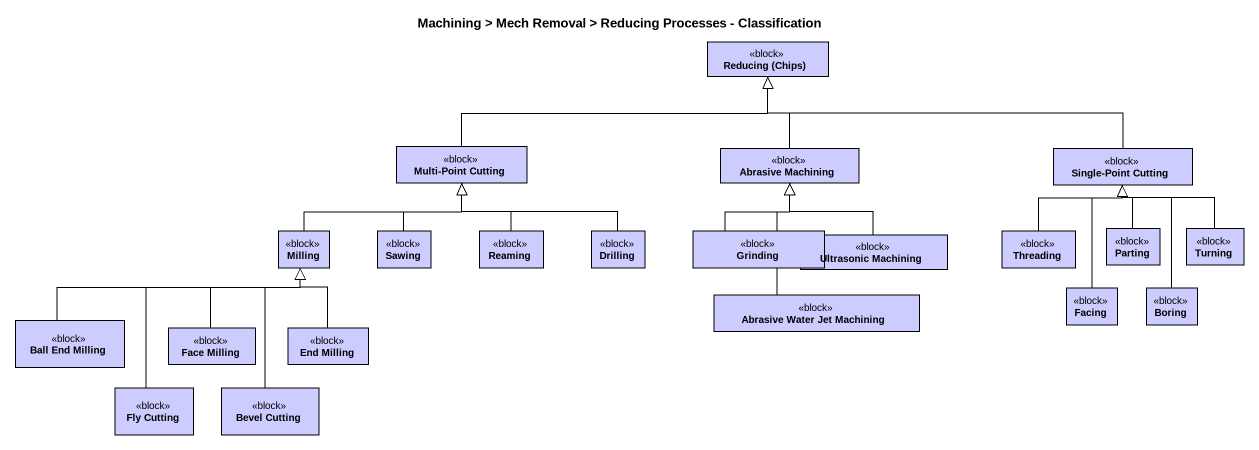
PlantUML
@startuml
title Machining > Mech Removal > Reducing Processes - Classification
hide circle
hide empty members
class "Reducing (Chips)" as Reducing_Chips <<block>> #CCCCFF
class "Multi-Point Cutting" as Multi_Point_Cutting <<block>> #CCCCFF
class "Abrasive Machining" as Abrasive_Machining <<block>> #CCCCFF
class "Single-Point Cutting" as Single_Point_Cutting <<block>> #CCCCFF
class Milling <<block>> #CCCCFF
class Sawing <<block>> #CCCCFF
class Reaming <<block>> #CCCCFF
class Drilling <<block>> #CCCCFF
class Grinding <<block>> #CCCCFF
class "Ultrasonic Machining" as Ultrasonic_Machining <<block>> #CCCCFF
class Threading <<block>> #CCCCFF
class Parting <<block>> #CCCCFF
class Turning <<block>> #CCCCFF
class Facing <<block>> #CCCCFF
class Boring <<block>> #CCCCFF
class "Ball End Milling" as Ball_End_Milling <<block>> #CCCCFF
class "Face Milling" as Face_Milling <<block>> #CCCCFF
class "End Milling" as End_Milling <<block>> #CCCCFF
class "Abrasive Water Jet Machining" as Abrasive_Water_Jet_Machining <<block>> #CCCCFF
class "Fly Cutting" as Fly_Cutting <<block>> #CCCCFF
class "Bevel Cutting" as Bevel_Cutting <<block>> #CCCCFF
Multi_Point_Cutting -right-|> Reducing_Chips
Abrasive_Machining -up-|> Reducing_Chips
Single_Point_Cutting -left-|> Reducing_Chips
Milling -right-|> Multi_Point_Cutting
Sawing -up-|> Multi_Point_Cutting
Reaming -up-|> Multi_Point_Cutting
Drilling -left-|> Multi_Point_Cutting
Grinding -up-|> Abrasive_Machining
Ultrasonic_Machining -up-|> Abrasive_Machining
Threading -up-|> Single_Point_Cutting
Parting -up-|> Single_Point_Cutting
Turning -up-|> Single_Point_Cutting
Facing -up-|> Single_Point_Cutting
Boring -up-|> Single_Point_Cutting
Ball_End_Milling -right-|> Milling
Face_Milling -up-|> Milling
End_Milling -up-|> Milling
Abrasive_Water_Jet_Machining -up-|> Abrasive_Machining
Fly_Cutting -up-|> Milling
Bevel_Cutting -up-|> Milling
@enduml
